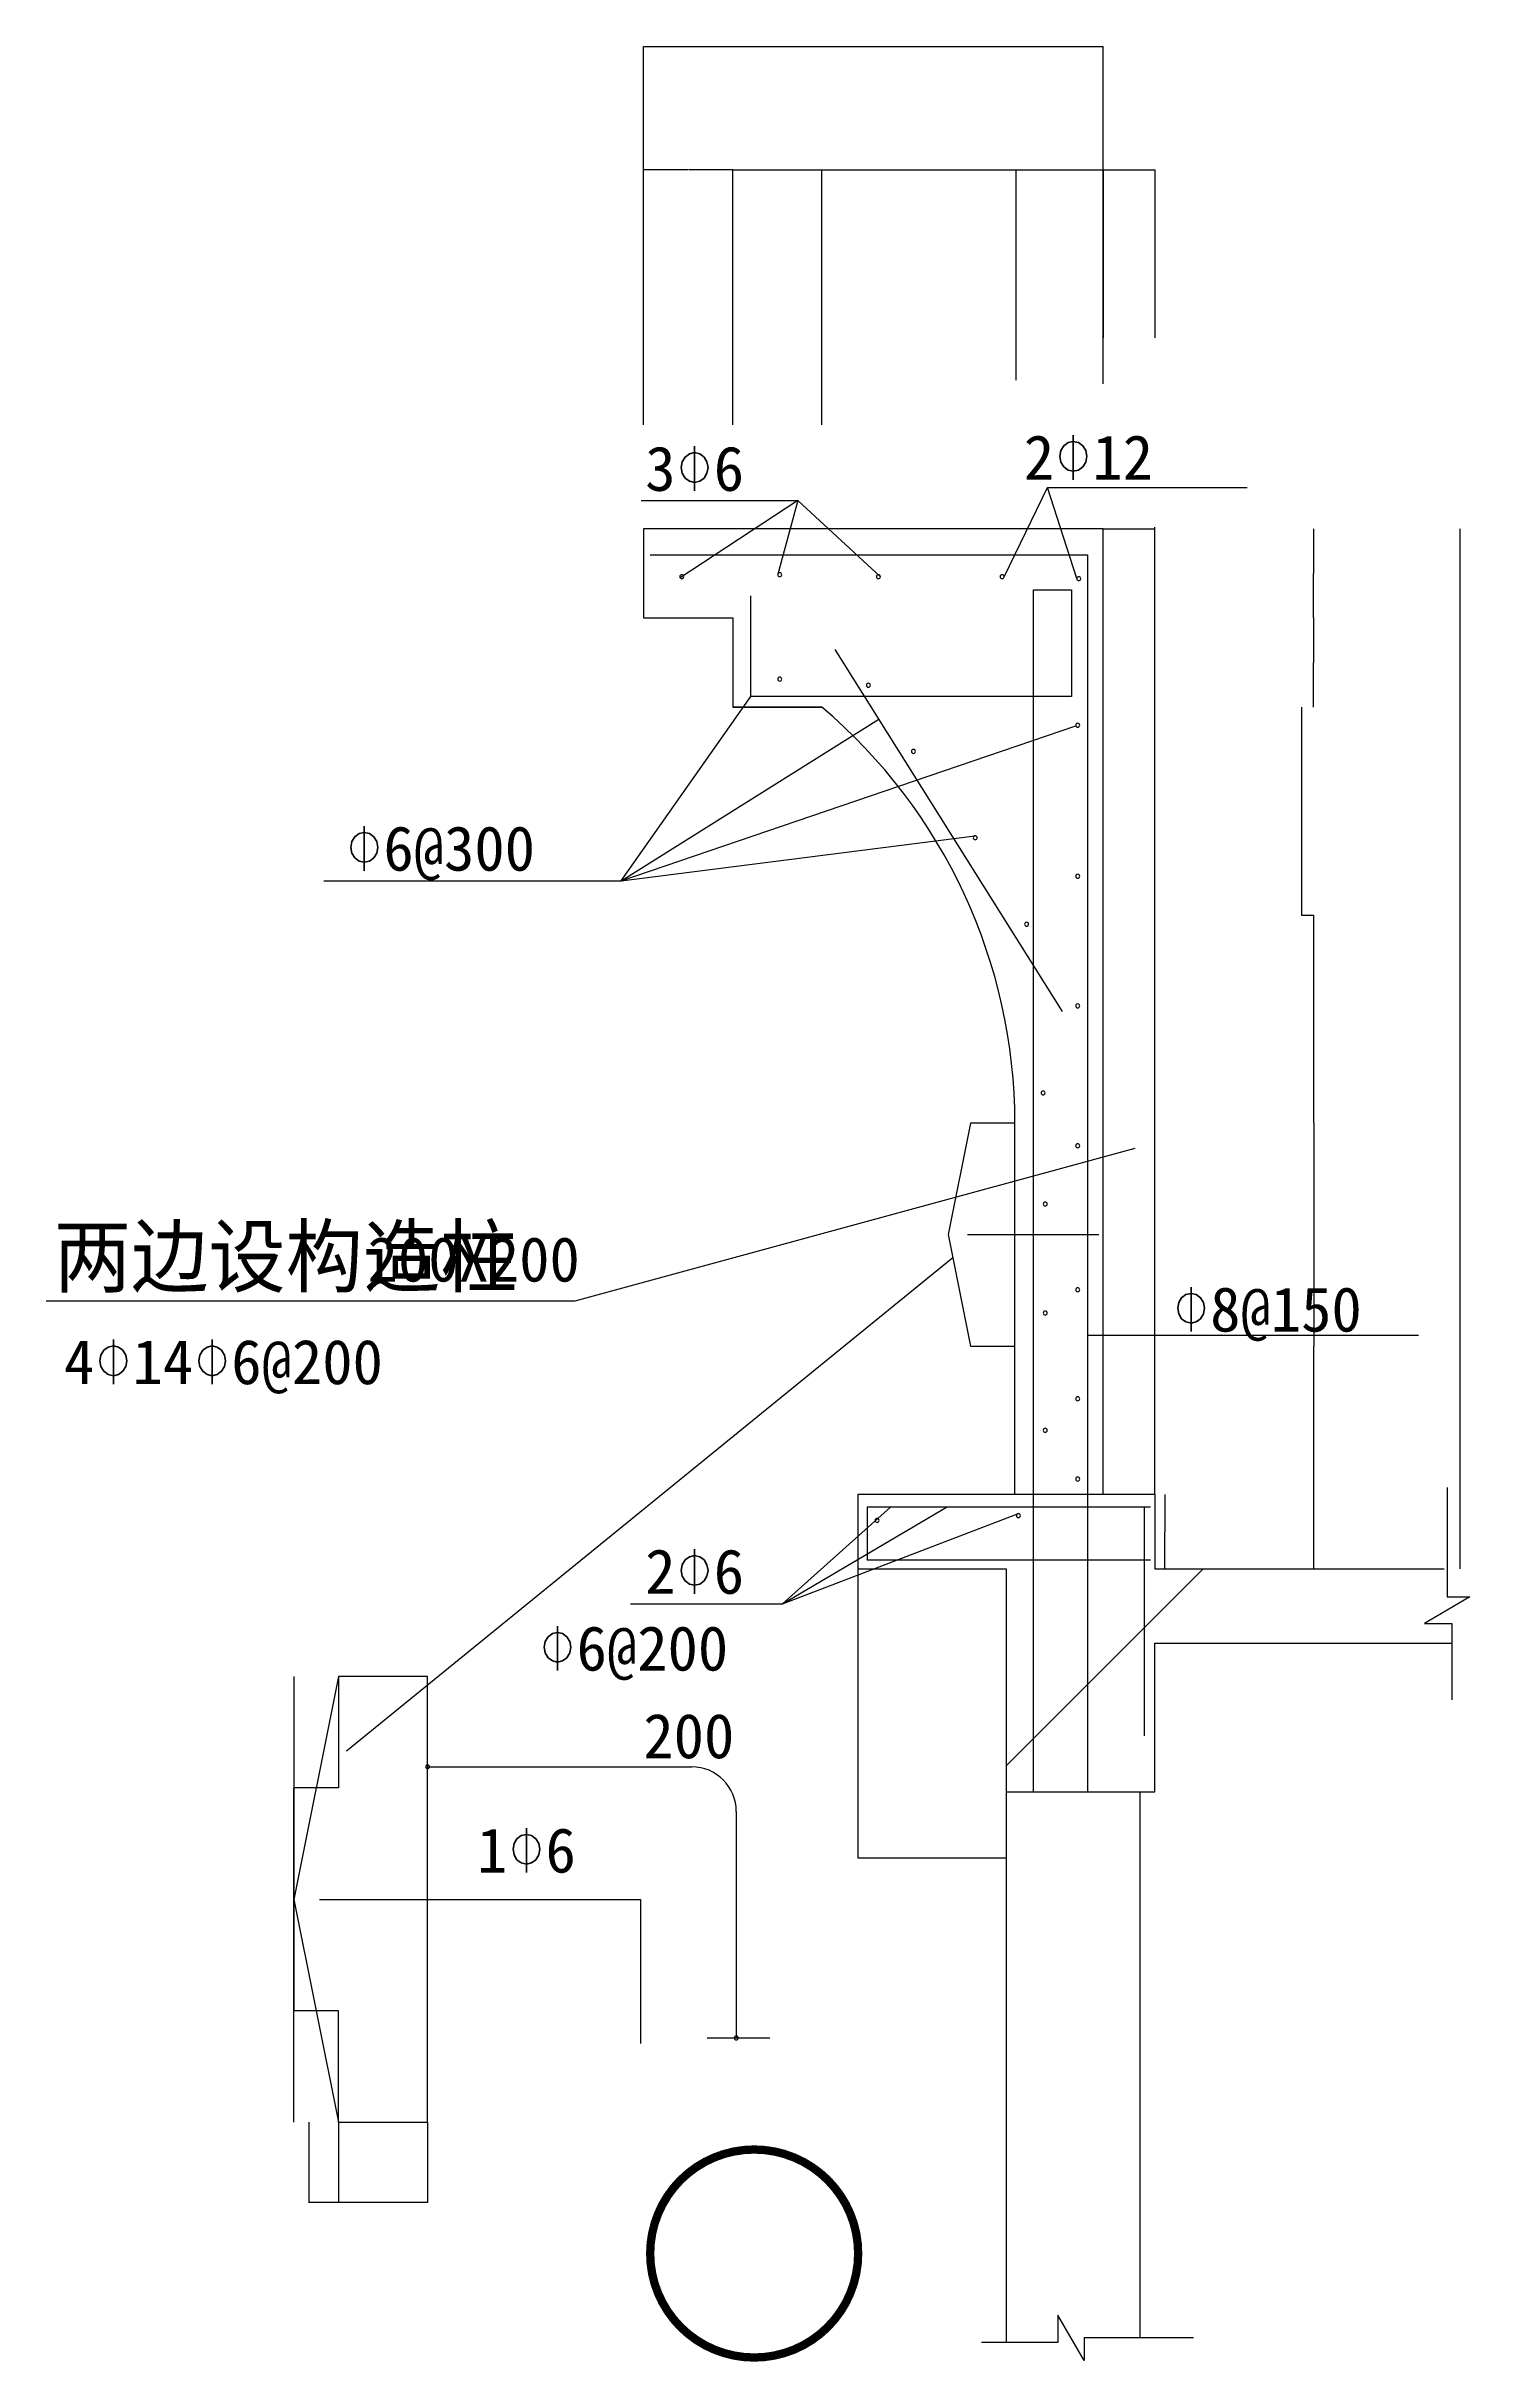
# Model space of a CAD drawing. Header units: metres. Extents: x -2 to 274961, y 0 to 235521.
# Drawn here: x 265380 to 274961, y 219937 to 235521 of the extents above; entities outside this region: 1.
import ezdxf

# ---------------------------------------------------------------- set-up
doc = ezdxf.new("R2010")
doc.units = ezdxf.units.M
for name, color, linetype in [('AXIS', 3, 'Continuous'), ('LVTRY', 6, 'Continuous'), ('PUB_TEXT', 7, 'Continuous')]:
    doc.layers.add(name, color=color, linetype=linetype)
doc.dimstyles.get("Standard").update_dxf_attribs({"dimtxt": 2.5, "dimasz": 2.5, "dimexe": 1.25, "dimexo": 0.625, "dimtad": 1, "dimcen": 2.5, "dimazin": 3, "dimtfac": 1, "dimtmove": 0, "dimatfit": 3})
pattern_1 = [(45, (0, 0), (-2993.41, 2993.41), [])]

# ---------------------------------------------------------------- blocks, each defined once
blk = doc.blocks.new('_INDEX1')
blk.add_lwpolyline([(-0.5, 0, 0.04, 0.04, 1), (0.5, 0, 0.04, 0.04, 1)], format="xyseb", close=True)
blk = doc.blocks.new('*D1')
for p, q in [((271907.82, 234106.17), (271907.82, 234688.99)), ((271908.07, 234688.99), (272199.64, 234688.99)), ((272202.64, 234688.99), (272494.21, 234688.99)), ((272494.46, 233249.82), (272494.46, 234688.99))]:
    blk.add_line(p, q)
at = {"layer": 'Defpoints'}
for p in [(271907.82, 234688.99), (271907.82, 234106.17), (272494.46, 233249.82)]:
    blk.add_point(p, dxfattribs=at)
at = {"layer": 'AXIS', "insert": (272201.14, 234688.99), "char_height": 1, "attachment_point": 5}
blk.add_mtext('120', dxfattribs=at)
blk = doc.blocks.new('*D2')
for p, q in [((272497.46, 233558.88), (272497.46, 234689.99)), ((272497.71, 234689.99), (272670.185, 234689.99)), ((272672.185, 234689.99), (272844.66, 234689.99)), ((272844.91, 233558.88), (272844.91, 234689.99))]:
    blk.add_line(p, q)
at = {"layer": 'Defpoints'}
for p in [(272497.46, 234689.99), (272497.46, 233558.88), (272844.91, 233558.88)]:
    blk.add_point(p, dxfattribs=at)
at = {"layer": 'AXIS', "insert": (272671.185, 234689.99), "char_height": 1, "attachment_point": 5}
blk.add_mtext('80', dxfattribs=at)
blk = doc.blocks.new('*D3')
for p, q in [((269400.52, 233273.35), (269400.52, 235520.14)), ((269400.77, 235520.14), (270945.99, 235520.14)), ((270948.99, 235520.14), (272494.21, 235520.14)), ((272494.46, 233549.82), (272494.46, 235520.14))]:
    blk.add_line(p, q)
at = {"layer": 'Defpoints'}
for p in [(269400.52, 235520.14), (272494.46, 233549.82), (269400.52, 233273.35)]:
    blk.add_point(p, dxfattribs=at)
at = {"layer": 'AXIS', "insert": (270947.49, 235520.14), "char_height": 1, "attachment_point": 5}
blk.add_mtext('640', dxfattribs=at)
blk = doc.blocks.new('*D4')
for p, q in [((267046.21, 224549.01), (267046.21, 223049.01)), ((267045.96, 223049.01), (267045.71, 223049.01)), ((267046.21, 221549.01), (267046.21, 223049.01)), ((267046.21, 223049.01), (267046.21, 223049.01)), ((267046.46, 223049.01), (267046.71, 223049.01))]:
    blk.add_line(p, q)
at = {"layer": 'Defpoints'}
for p in [(267046.21, 224549.01), (267046.21, 223049.01), (267046.21, 221549.01)]:
    blk.add_point(p, dxfattribs=at)
at = {"layer": 'AXIS', "insert": (267046.21, 223050.135), "char_height": 1, "attachment_point": 5}
blk.add_mtext('300', dxfattribs=at)
blk = doc.blocks.new('*D5')
for p, q in [((267146.21, 221549.01), (267146.21, 221008.45)), ((267346.21, 221549.01), (267346.21, 221008.45)), ((267245.21, 221008.45), (267145.96, 221008.45)), ((267346.46, 221008.45), (267247.21, 221008.45))]:
    blk.add_line(p, q)
at = {"layer": 'Defpoints'}
for p in [(267146.21, 221549.01), (267346.21, 221549.01), (267346.21, 221008.45)]:
    blk.add_point(p, dxfattribs=at)
at = {"layer": 'AXIS', "insert": (267246.21, 221008.45), "char_height": 1, "attachment_point": 5}
blk.add_mtext('30', dxfattribs=at)
blk = doc.blocks.new('*D6')
for p, q in [((267346.21, 221549.01), (267346.21, 221008.45)), ((267946.21, 221549.01), (267946.21, 221008.45)), ((267645.21, 221008.45), (267345.96, 221008.45)), ((267946.46, 221008.45), (267647.21, 221008.45))]:
    blk.add_line(p, q)
at = {"layer": 'Defpoints'}
for p in [(267346.21, 221549.01), (267946.21, 221549.01), (267946.21, 221008.45)]:
    blk.add_point(p, dxfattribs=at)
at = {"layer": 'AXIS', "insert": (267646.21, 221008.45), "char_height": 1, "attachment_point": 5}
blk.add_mtext('60', dxfattribs=at)
blk = doc.blocks.new('*D7')
for p, q in [((267046.21, 223049.01), (267046.21, 222299.01)), ((267194.71, 222299.01), (267045.96, 222299.01)), ((267346.46, 222299.01), (267197.71, 222299.01)), ((267346.21, 221549.01), (267346.21, 222299.01))]:
    blk.add_line(p, q)
at = {"layer": 'Defpoints'}
for p in [(267046.21, 223049.01), (267346.21, 222299.01), (267346.21, 221549.01)]:
    blk.add_point(p, dxfattribs=at)
at = {"layer": 'AXIS', "insert": (267196.21, 222299.01), "char_height": 1, "attachment_point": 5}
blk.add_mtext('150', dxfattribs=at)
blk = doc.blocks.new('*D8')
for p, q in [((267346.21, 224549.01), (267346.21, 223799.01)), ((267194.71, 223799.01), (267045.96, 223799.01)), ((267046.21, 223049.01), (267046.21, 223799.01)), ((267346.46, 223799.01), (267197.71, 223799.01))]:
    blk.add_line(p, q)
at = {"layer": 'Defpoints'}
for p in [(267346.21, 224549.01), (267346.21, 223799.01), (267046.21, 223049.01)]:
    blk.add_point(p, dxfattribs=at)
at = {"layer": 'AXIS', "insert": (267196.21, 223799.01), "char_height": 1, "attachment_point": 5}
blk.add_mtext('150', dxfattribs=at)
blk = doc.blocks.new('*D9')
for p, q in [((270841.91, 225273.25), (270841.91, 223327.83)), ((271841.91, 225273.25), (271841.91, 223327.83)), ((270842.16, 223327.83), (271340.41, 223327.83)), ((271343.41, 223327.83), (271841.66, 223327.83))]:
    blk.add_line(p, q)
at = {"layer": 'Defpoints'}
for p in [(270841.91, 225273.25), (271841.91, 225273.25), (270841.91, 223327.83)]:
    blk.add_point(p, dxfattribs=at)
at = {"layer": 'AXIS', "insert": (271341.91, 223327.83), "char_height": 1, "attachment_point": 5}
blk.add_mtext('200', dxfattribs=at)
blk = doc.blocks.new('*D11')
for p, q in [((270600.52, 233273.35), (270600.52, 234688.99)), ((270600.77, 234688.99), (271252.67, 234688.99)), ((271255.67, 234688.99), (271907.57, 234688.99)), ((271907.82, 233273.35), (271907.82, 234688.99))]:
    blk.add_line(p, q)
at = {"layer": 'Defpoints'}
for p in [(270600.52, 234688.99), (270600.52, 233273.35), (271907.82, 233273.35)]:
    blk.add_point(p, dxfattribs=at)
at = {"layer": 'AXIS', "insert": (271254.17, 234688.99), "char_height": 1, "attachment_point": 5}
blk.add_mtext('280', dxfattribs=at)
blk = doc.blocks.new('*D12')
for p, q in [((270000.52, 232973.35), (270000.52, 234688.99)), ((270000.77, 234688.99), (270299.02, 234688.99)), ((270302.02, 234688.99), (270600.27, 234688.99)), ((270600.52, 232973.35), (270600.52, 234688.99))]:
    blk.add_line(p, q)
at = {"layer": 'Defpoints'}
for p in [(270000.52, 234688.99), (270000.52, 232973.35), (270600.52, 232973.35)]:
    blk.add_point(p, dxfattribs=at)
at = {"layer": 'AXIS', "insert": (270300.52, 234688.99), "char_height": 1, "attachment_point": 5}
blk.add_mtext('120', dxfattribs=at)
blk = doc.blocks.new('*D13')
for p, q in [((269699.02, 234688.99), (269400.27, 234688.99)), ((269400.52, 232973.35), (269400.52, 234688.99)), ((270000.77, 234688.99), (269702.02, 234688.99)), ((270000.52, 232973.35), (270000.52, 234688.99))]:
    blk.add_line(p, q)
at = {"layer": 'Defpoints'}
for p in [(270000.52, 234688.99), (269400.52, 232973.35), (270000.52, 232973.35)]:
    blk.add_point(p, dxfattribs=at)
at = {"layer": 'AXIS', "insert": (269700.52, 234688.99), "char_height": 1, "attachment_point": 5}
blk.add_mtext('120', dxfattribs=at)
blk = doc.blocks.new('*D14')
for p, q in [((274896.01, 232273.25), (274896.01, 228773.25)), ((274895.76, 228773.25), (274895.51, 228773.25)), ((274896.01, 228773.25), (274896.25, 228773.25)), ((274896.25, 225273.25), (274896.25, 228773.25)), ((274896.5, 228773.25), (274896.75, 228773.25))]:
    blk.add_line(p, q)
at = {"layer": 'Defpoints'}
for p in [(274896.01, 232273.25), (274896.01, 228773.25), (274896.25, 225273.25)]:
    blk.add_point(p, dxfattribs=at)
at = {"layer": 'AXIS', "insert": (274896.13, 228774.375), "char_height": 1, "attachment_point": 5}
blk.add_mtext('1300', dxfattribs=at)
blk = doc.blocks.new('*D15')
for p, q in [((273911.47, 228273.25), (273911.47, 226773.25)), ((273911.22, 226773.25), (273910.97, 226773.25)), ((273911.47, 225273.25), (273911.47, 226773.25)), ((273911.47, 226773.25), (273911.47, 226773.25)), ((273911.72, 226773.25), (273911.97, 226773.25))]:
    blk.add_line(p, q)
at = {"layer": 'Defpoints'}
for p in [(273911.47, 228273.25), (273911.47, 226773.25), (273911.47, 225273.25)]:
    blk.add_point(p, dxfattribs=at)
at = {"layer": 'AXIS', "insert": (273911.47, 226774.375), "char_height": 1, "attachment_point": 5}
blk.add_mtext('500', dxfattribs=at)
blk = doc.blocks.new('*D16')
for p, q in [((272909.01, 225773.25), (272909.01, 225523.25)), ((272908.76, 225523.25), (272908.51, 225523.25)), ((272909.01, 225273.25), (272909.01, 225523.25)), ((272909.01, 225523.25), (272909.01, 225523.25)), ((272909.26, 225523.25), (272909.51, 225523.25))]:
    blk.add_line(p, q)
at = {"layer": 'Defpoints'}
for p in [(272909.01, 225773.25), (272909.01, 225523.25), (272909.01, 225273.25)]:
    blk.add_point(p, dxfattribs=at)
at = {"layer": 'AXIS', "insert": (272909.01, 225524.375), "char_height": 1, "attachment_point": 5}
blk.add_mtext('100', dxfattribs=at)
blk = doc.blocks.new('*D17')
for p, q in [((273911, 231673.25), (273911, 231373.25)), ((273910.75, 231373.25), (273910.5, 231373.25)), ((273911, 231073.25), (273911, 231373.25)), ((273911, 231373.25), (273911, 231373.25)), ((273911.25, 231373.25), (273911.5, 231373.25))]:
    blk.add_line(p, q)
at = {"layer": 'Defpoints'}
for p in [(273911, 231673.25), (273911, 231373.25), (273911, 231073.25)]:
    blk.add_point(p, dxfattribs=at)
at = {"layer": 'AXIS', "insert": (273911, 231374.375), "char_height": 1, "attachment_point": 5}
blk.add_mtext('120', dxfattribs=at)
blk = doc.blocks.new('*D18')
for p, q in [((273911, 232273.25), (273911, 231973.25)), ((273910.75, 231973.25), (273910.5, 231973.25)), ((273911, 231673.25), (273911, 231973.25)), ((273911, 231973.25), (273911, 231973.25)), ((273911.25, 231973.25), (273911.5, 231973.25))]:
    blk.add_line(p, q)
at = {"layer": 'Defpoints'}
for p in [(273911, 232273.25), (273911, 231973.25), (273911, 231673.25)]:
    blk.add_point(p, dxfattribs=at)
at = {"layer": 'AXIS', "insert": (273911, 231974.375), "char_height": 1, "attachment_point": 5}
blk.add_mtext('120', dxfattribs=at)
blk = doc.blocks.new('*D19')
for p, q in [((273829.95, 231073.25), (273829.95, 229673.25)), ((273830.2, 229673.25), (273869.21, 229673.25)), ((273872.21, 229673.25), (273911.22, 229673.25)), ((273911.47, 228273.25), (273911.47, 229673.25))]:
    blk.add_line(p, q)
at = {"layer": 'Defpoints'}
for p in [(273829.95, 231073.25), (273829.95, 229673.25), (273911.47, 228273.25)]:
    blk.add_point(p, dxfattribs=at)
at = {"layer": 'AXIS', "insert": (273870.71, 229673.25), "char_height": 1, "attachment_point": 5}
blk.add_mtext('560', dxfattribs=at)
blk = doc.blocks.new('*D10')
for p, q in [((-0.25, 229396.49), (-0.5, 229396.49)), ((0, 0), (0, 229396.49)), ((0, 0), (0, 229396.49)), ((0, 229396.49), (0, 229396.49)), ((0.25, 229396.49), (0.5, 229396.49))]:
    blk.add_line(p, q)
at = {"layer": 'Defpoints'}
for p in [(0, 229396.49), (0, 0), (0, 0)]:
    blk.add_point(p, dxfattribs=at)
at = {"insert": (0, 229397.615), "char_height": 1, "attachment_point": 5}
blk.add_mtext('R740', dxfattribs=at)

msp = doc.modelspace()

# ---------------------------------------------------------------- hatches: boundary and pattern name
h = msp.add_hatch()
h.set_pattern_fill('AN31C', scale=1333.33)
h.set_pattern_definition(pattern_1)
h.paths.add_polyline_path([(274790.28, 225273.25), (272841.91, 225273.25), (272841.91, 225773.25), (270841.91, 225773.25), (270841.91, 225273.25), (271841.91, 225273.25), (271841.91, 223773.25), (272841.91, 223773.25), (272841.91, 224773.25), (274790.28, 224773.25)])
h = msp.add_hatch()
h.set_pattern_fill('AN31C', scale=1333.33)
h.set_pattern_definition(pattern_1)
h.paths.add_polyline_path([(267946.21, 224549.01), (267346.21, 224549.01), (267046.21, 223049.01), (267346.21, 221549.01), (267946.21, 221549.01)])
h = msp.add_hatch()
h.set_pattern_fill('ANSI31', scale=1333.33)
h.paths.add_polyline_path([(271841.91, 220067.04), (272188.93, 220067.04), (272188.93, 220251.21), (272366.63, 219946.38), (272366.63, 220098.8), (272741.91, 220098.8), (272741.91, 223773.25), (271841.91, 223773.25)])

# ---------------------------------------------------------------- linework, layer by layer
for p, q in [((272706.32, 228101.88), (268938.5, 227075.42)), ((268938.5, 227075.42), (265380.09, 227075.42)), ((271600.52, 226773.25), (271900.52, 226773.25)), ((270335.54, 225038.81), (271439.51, 225689.37)), ((270335.54, 225038.81), (271062.39, 225689.37)), ((270335.54, 225038.81), (271923.33, 225645.57)), ((269313.47, 225038.81), (270335.54, 225038.81)), ((267946.21, 223941.11), (269724.38, 223941.11)), ((270024.38, 223641.11), (270024.38, 222116.19)), ((271841.91, 223773.25), (271841.91, 220067.04)), ((272741.91, 223773.25), (272741.91, 220098.8))]:
    msp.add_line(p, q)
for points in [[(272309.16, 227151.81, 1), (272336, 227151.81, 1)], [(272090.38, 226995.22, 1), (272117.21, 226995.22, 1)], [(272309.16, 226417.94, 1), (272336, 226417.94, 1)], [(272090.38, 226205.96, 1), (272117.21, 226205.96, 1)], [(272309.16, 225877.92, 1), (272336, 225877.92, 1)], [(270959.26, 225599.66, 1), (270986.09, 225599.66, 1)], [(271909.92, 225632.16, 1), (271936.75, 225632.16, 1)], [(267932.8, 223941.11, 1), (267959.63, 223941.11, 1)]]:
    msp.add_lwpolyline(points, format="xyb", close=True)
for points in [[(272841.91, 225773.25), (270841.91, 225773.25), (270841.91, 225273.25), (271841.91, 225273.25), (271841.91, 223773.25)], [(272812.34, 225689.37), (270905.77, 225689.37)], [(270905.77, 225689.37), (270905.77, 225332.02)], [(272771.03, 225689.37), (272771.03, 224150)], [(272841.91, 225773.25), (272841.91, 225273.25)], [(272812.34, 225332.02), (270905.77, 225332.02)], [(267946.21, 224549.01), (267346.21, 224549.01), (267046.21, 223049.01), (267346.21, 221549.01), (267946.21, 221549.01), (267946.21, 224549.01)]]:
    msp.add_lwpolyline(points)
msp.add_arc((269724.38, 223641.11), 300, 0, 90)
at = {"layer": 'AXIS'}
for p, q in [((271827.63, 231951.19), (272119.49, 232550.42)), ((272119.49, 232550.42), (273463.67, 232550.42)), ((272316.9, 231937.86), (272119.49, 232550.42)), ((269384.14, 232463.61), (270439.87, 232463.61)), ((270439.87, 232463.61), (269646.73, 231943.84)), ((270439.87, 232463.61), (270304, 231968.07)), ((270439.87, 232463.61), (270994.88, 231951.19)), ((269250.71, 229903.34), (270122.32, 231143.86)), ((269250.71, 229903.34), (270983.56, 230991.16)), ((269250.71, 229903.34), (272309.88, 230946.93)), ((269250.71, 229903.34), (271630.98, 230207.1)), ((267248.46, 229903.34), (269250.71, 229903.34)), ((271600.52, 228273.25), (271450.52, 227523.25)), ((271900.52, 228273.25), (271600.52, 228273.25)), ((271450.52, 227523.25), (271600.52, 226773.25)), ((271481.8, 227366.83), (267401.4, 224045.5)), ((272389.29, 226847.18), (274617.32, 226847.18)), ((269828.12, 222116.22), (270249.44, 222116.22))]:
    msp.add_line(p, q, dxfattribs=at)
for points in [[(272494.46, 225773.25), (272494.46, 232273.25), (269400.52, 232273.25), (269400.52, 231673.25), (270000.52, 231673.25), (270000.52, 231073.25)], [(270689, 231460.38), (272218.59, 229023.83)], [(274809, 225820.33), (274809, 225084.16), (274961.42, 225084.16), (274656.59, 224906.46), (274840.76, 224906.46), (274840.76, 224392.41)], [(272841.91, 225273.25), (274790.28, 225273.25)], [(271841.91, 223773.25), (272841.91, 223773.25), (272841.91, 224773.25), (274840.76, 224773.25)], [(273102.8, 220098.8), (272366.63, 220098.8), (272366.63, 219946.38), (272188.93, 220251.21), (272188.93, 220067.04), (271674.88, 220067.04)]]:
    msp.add_lwpolyline(points, dxfattribs=at)
for points in [[(269644.53, 231951.19, 1), (269671.37, 231951.19, 1)], [(270303.52, 231964.52, 1), (270330.36, 231964.52, 1)], [(270968.05, 231951.19, 1), (270994.88, 231951.19, 1)], [(271800.8, 231951.19, 1), (271827.63, 231951.19, 1)], [(272316.9, 231937.86, 1), (272343.73, 231937.86, 1)], [(270303.52, 231261.77, 1), (270330.36, 231261.77, 1)], [(270900.49, 231220.47, 1), (270927.33, 231220.47, 1)], [(272309.16, 230951.26, 1), (272336, 230951.26, 1)], [(272309.16, 230951.26, 1), (272336, 230951.26, 1)], [(271203.57, 230775.35, 1), (271230.41, 230775.35, 1)], [(271619.26, 230193.79, 1), (271646.09, 230193.79, 1)], [(272309.16, 229934.98, 1), (272336, 229934.98, 1)], [(271965.67, 229612.23, 1), (271992.5, 229612.23, 1)], [(272309.16, 229062.64, 1), (272336, 229062.64, 1)], [(272076.52, 228476.81, 1), (272103.35, 228476.81, 1)], [(272309.16, 228121.07, 1), (272336, 228121.07, 1)], [(272090.38, 227729.09, 1), (272117.21, 227729.09, 1)], [(270010.97, 222116.19, 1), (270037.8, 222116.19, 1)]]:
    msp.add_lwpolyline(points, format="xyb", close=True, dxfattribs=at)
msp.add_lwpolyline([(271900.52, 225773.25), (271900.52, 228273.25, 0.22), (270600.52, 231073.25), (270000.52, 231073.25), (270600.52, 231073.25)], format="xyb", dxfattribs=at)
at = {"layer": 'LVTRY'}
for p, q in [((272494.46, 232273.25), (272841.91, 232273.25)), ((272841.91, 225773.25), (272841.91, 232283.77))]:
    msp.add_line(p, q, dxfattribs=at)
for points in [[(269445.57, 232099.08), (272389.29, 232099.08), (272389.29, 223773.25)], [(272025.74, 223773.25), (272025.74, 231862.87), (272280.92, 231862.87), (272280.92, 231143.86), (270122.32, 231143.86), (270122.32, 231822.92)], [(271580.4, 227523.25), (272464.99, 227523.25)], [(267219.64, 223049.01), (269380.36, 223049.01), (269380.36, 222079.13)]]:
    msp.add_lwpolyline(points, dxfattribs=at)

# ---------------------------------------------------------------- block references
at = {"layer": 'PUB_TEXT', "xscale": 1400, "yscale": 1400, "zscale": 1400}
msp.add_blockref('_INDEX1', (270145.02, 220665.47), dxfattribs=at)

# ---------------------------------------------------------------- texts
for s, height, p in [('3%%1306', 300, (269411.61, 232528.72)), ('2%%13012', 300, (271960.61, 232604.12)), ('%%1306@300', 300, (267392.17, 229972.46)), ('两边设构造柱 ', 400, (265430.93, 227177.03)), ('200X200', 300, (267542.76, 227207.15)), ('%%1308@150', 300, (272957.39, 226870.42)), ('4%%13014%%1306@200', 300, (265498.71, 226516.57)), ('2%%1306', 300, (269411.61, 225105.96)), ('%%1306@200', 300, (268692.6, 224588.72)), ('200', 300, (269398.85, 223998.9)), ('1%%1306', 300, (268279.22, 223229.36))]:
    msp.add_text(s, height=height).set_placement(p)

# ---------------------------------------------------------------- dimensions: what is measured, and where the dimension line sits
dim = msp.add_linear_dim(base=(0, 229396.49), p1=(0, 0), p2=(0, 0), text='R740', dimstyle='Standard')
dim.commit()
dim.dimension.update_dxf_attribs({"geometry": '*D10', "text_midpoint": (0, 229397.615)})
at = {"layer": 'AXIS'}
for base, p1, p2, text, picture, middle in [((269400.52, 235520.14), (269400.52, 233273.35), (272494.46, 233549.82), '640', '*D3', (270947.49, 235520.14)), ((270000.52, 234688.99), (270000.52, 232973.35), (269400.52, 232973.35), '120', '*D13', (269700.52, 234688.99)), ((270000.52, 234688.99), (270000.52, 232973.35), (270600.52, 232973.35), '120', '*D12', (270300.52, 234688.99)), ((270600.52, 234688.99), (270600.52, 233273.35), (271907.82, 233273.35), '280', '*D11', (271254.17, 234688.99)), ((271907.82, 234688.99), (271907.82, 234106.17), (272494.46, 233249.82), '120', '*D1', (272201.14, 234688.99)), ((272497.46, 234689.99), (272497.46, 233558.88), (272844.91, 233558.88), '80', '*D2', (272671.185, 234689.99)), ((273911, 231973.25), (273911, 231673.25), (273911, 232273.25), '120', '*D18', (273911, 231974.375)), ((274896.01, 228773.25), (274896.01, 232273.25), (274896.25, 225273.25), '1300', '*D14', (274896.13, 228774.375)), ((273911, 231373.25), (273911, 231073.25), (273911, 231673.25), '120', '*D17', (273911, 231374.375)), ((273829.95, 229673.25), (273829.95, 231073.25), (273911.47, 228273.25), '560', '*D19', (273870.71, 229673.25)), ((273911.47, 226773.25), (273911.47, 228273.25), (273911.47, 225273.25), '500', '*D15', (273911.47, 226774.375)), ((272909.01, 225523.25), (272909.01, 225273.25), (272909.01, 225773.25), '100', '*D16', (272909.01, 225524.375)), ((270841.91, 223327.83), (270841.91, 225273.25), (271841.91, 225273.25), '200', '*D9', (271341.91, 223327.83)), ((267046.21, 223049.01), (267046.21, 224549.01), (267046.21, 221549.01), '300', '*D4', (267046.21, 223050.135)), ((267346.21, 223799.01), (267346.21, 224549.01), (267046.21, 223049.01), '150', '*D8', (267196.21, 223799.01)), ((267346.21, 222299.01), (267346.21, 221549.01), (267046.21, 223049.01), '150', '*D7', (267196.21, 222299.01)), ((267346.21, 221008.45), (267346.21, 221549.01), (267146.21, 221549.01), '30', '*D5', (267246.21, 221008.45)), ((267946.21, 221008.45), (267946.21, 221549.01), (267346.21, 221549.01), '60', '*D6', (267646.21, 221008.45))]:
    dim = msp.add_linear_dim(base=base, p1=p1, p2=p2, text=text, dimstyle='Standard', dxfattribs=at)
    dim.commit()
    dim.dimension.update_dxf_attribs({"geometry": picture, "text_midpoint": middle})

doc.saveas('drawing.dxf')
